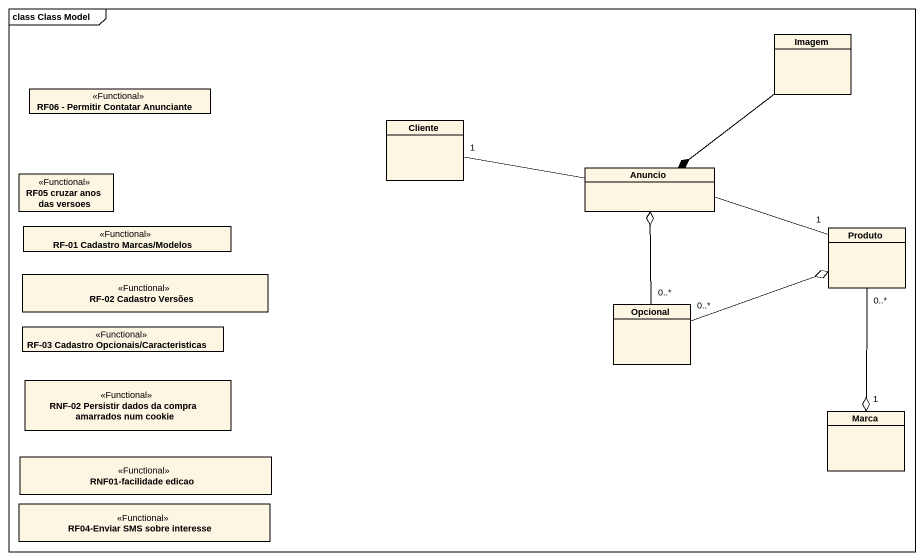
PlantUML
@startuml
mainframe class Class Model
hide circle
hide empty members
class Imagem
class "RF06 - Permitir Contatar Anunciante" as RF06_Permitir_Contatar <<Functional>>
class Cliente
class "RF05 cruzar anos das versoes" as RF05_cruzar_anos_das_versoes <<Functional>>
class Anuncio
class "RF-01 Cadastro Marcas/Modelos" as RF_01_Cadastro_Marcas <<Functional>>
class Produto
class "RF-02 Cadastro Versões" as RF_02_Cadastro_Versões <<Functional>>
class Opcional
class "RF-03 Cadastro Opcionais/Caracteristicas" as RF_03_Cadastro_Opcionais <<Functional>>
class "RNF-02 Persistir dados da compra amarrados num cookie" as RNF_02_Persistir_dados_da <<Functional>>
class Marca
class "RNF01-facilidade edicao" as RNF01_facilidade_edicao <<Functional>>
class "RF04-Enviar SMS sobre interesse" as RF04_Enviar_SMS_sobre <<Functional>>
Imagem --* Anuncio
Anuncio -left- "1" Cliente
Anuncio -right- "1" Produto
Produto "0..*" --o "1" Marca
Opcional "0..*" -up-o Anuncio
Opcional "0..*" -right-o Produto
@enduml
